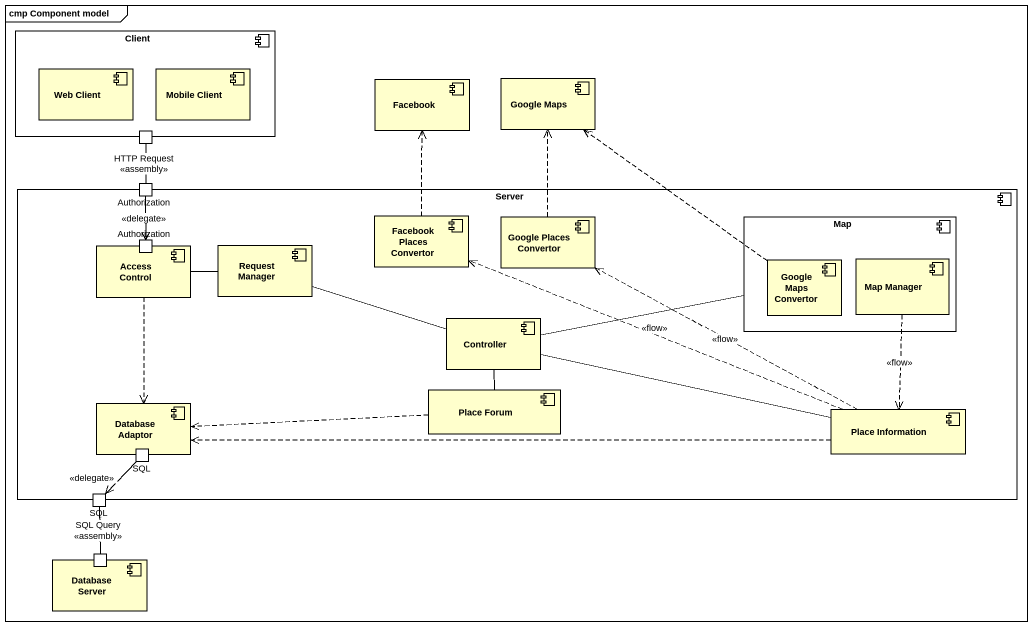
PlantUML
@startuml
mainframe cmp Component model
component Client {
  component "Web Client" as Web_Client
  component "Mobile Client" as Mobile_Client
  port " " as port1
}
component Facebook
component "Google Maps" as Google_Maps
component Server {
  port Authorization
  component "Request Manager" as Request_Manager
  component "Facebook Places Convertor" as Facebook_Places_Convertor
  component "Google Places Convertor" as Google_Places_Convertor
  component "Map" as Map_ {
    component "Google Maps Convertor" as Google_Maps_Convertor
    component "Map Manager" as Map_Manager
  }
  component "Access Control" as Access_Control {
    port "Authorization" as Authorization_2
  }
  component Controller
  component "Place Forum" as Place_Forum
  component "Database Adaptor" as Database_Adaptor {
    port SQL
  }
  component "Place Information" as Place_Information
  port "SQL" as SQL_2
}
component "Database Server" as Database_Server {
  port " " as port2
}
port1 -- Authorization : HTTP Request\n<<assembly>>
Authorization --> Authorization_2 : <<delegate>>
Request_Manager -right- Controller
Facebook_Places_Convertor .up.> Facebook
Google_Places_Convertor .up.> Google_Maps
Access_Control -right- Request_Manager
Access_Control ..> Database_Adaptor
Google_Maps_Convertor .up.> Google_Maps
Map_Manager ..> Place_Information : <<flow>>
Controller -right- Map_
Controller -- Place_Forum
Controller -right- Place_Information
Place_Forum .left.> Database_Adaptor
Place_Information .left.> Facebook_Places_Convertor : <<flow>>
Place_Information .left.> Google_Places_Convertor : <<flow>>
Place_Information .left.> Database_Adaptor
SQL --> SQL_2 : <<delegate>>
SQL_2 -- port2 : SQL Query\n<<assembly>>
@enduml
